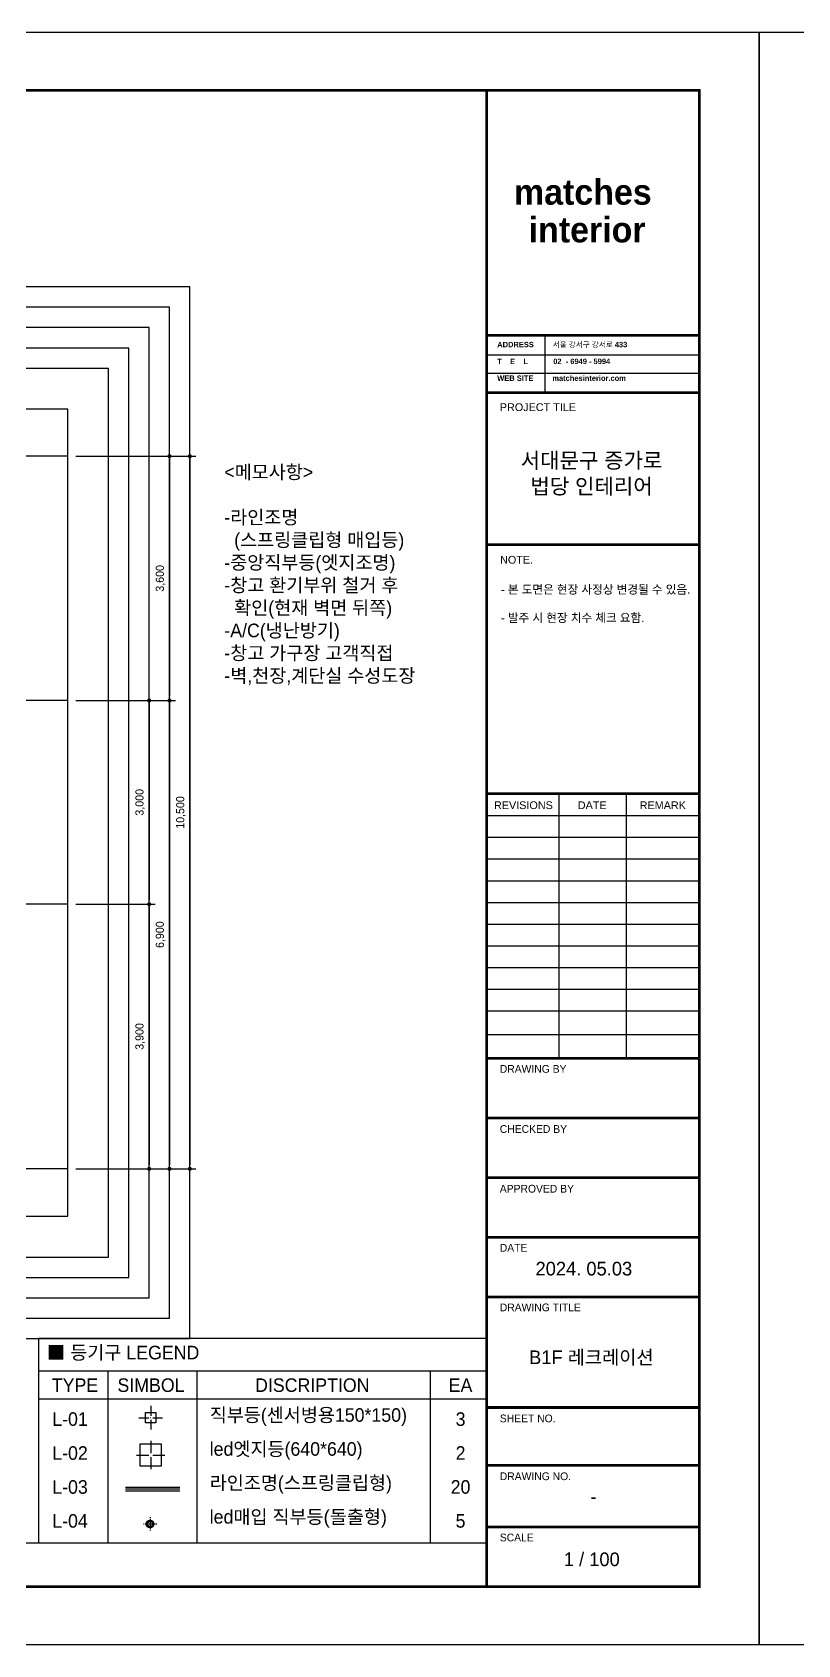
# Model space of a CAD drawing. Header units: millimetres. Extents: x -224448 to 1592092, y -164641 to 319001.
# Drawn here: x -30847 to -19569, y 216014 to 239774 of the extents above; entities that cross this region are included whole.
import ezdxf
from ezdxf.enums import TextEntityAlignment as Align

# ---------------------------------------------------------------- set-up
doc = ezdxf.new("R2010")
doc.units = ezdxf.units.MM
doc.linetypes.add('CENTER2', pattern=[1.125, 0.75, -0.125, 0.125, -0.125])
doc.layers.get('Defpoints').update_dxf_attribs({"color": 35})
for name, color, linetype in [('ARREA', 1, 'Continuous'), ('DIM', 3, 'Continuous'), ('I-CL-LIT', 7, 'Continuous'), ('I-LIGHT', 1, 'Continuous'), ('I-TEXT', 7, 'Continuous'), ('I_FORMAT', 7, 'Continuous'), ('I_HAT', 8, 'Continuous'), ('I_WALL', 3, 'Continuous'), ('Layer 1', 7, 'Continuous')]:
    doc.layers.add(name, color=color, linetype=linetype)
doc.styles.add('HY울릉도', font='')
doc.styles.add('IABU-글꼴스타일', font='')
doc.styles.add('NTOP', font='Dotum.ttf')
doc.styles.add('sim', font='')
doc.styles.get("Standard").update_dxf_attribs({"font": 'arial.ttf'})
doc.styles.get('HY울릉도').set_extended_font_data('HY울릉도L')
doc.styles.get('IABU-글꼴스타일').set_extended_font_data('HY울릉도L')
doc.styles.get('sim').set_extended_font_data('Pretendard Variable Light')
doc.dimstyles.new('IABC-100 (SUB)', dxfattribs={"dimscale": 60, "dimtxt": 2, "dimasz": 1, "dimexe": 1.5, "dimexo": 2, "dimgap": 1, "dimtad": 1, "dimdec": 0, "dimdsep": 46, "dimlunit": 6, "dimtxsty": 'IABU-글꼴스타일', "dimblk": '1234_Dot', "dimcen": 1, "dimclrd": 4, "dimclre": 4, "dimclrt": 7, "dimadec": 0, "dimazin": 0, "dimtfac": 1, "dimtdec": 0, "dimtix": 1, "dimtmove": 2, "dimatfit": 3, "dimldrblk": '1234_Dot', "dimfxl": 2, "dimtolj": 1, "dimtzin": 0, "dimarcsym": 0})

# ---------------------------------------------------------------- blocks, each defined once
blk = doc.blocks.new('FR1')
at = {"layer": 'Defpoints'}
blk.add_lwpolyline([(89059, 47504), (131059, 47504), (131059, 17804), (89059, 17804)], close=True, dxfattribs=at)
at = {"layer": 'I_FORMAT'}
for p, q in [((127113, 41920), (127113, 40862)), ((126043, 41560), (129958, 41560)), ((126044, 41224), (129963, 41224)), ((127379, 28591), (127379, 33460)), ((128619, 28607), (128619, 33477)), ((126044, 33077), (129959, 33077)), ((126044, 32677), (129959, 32677)), ((126044, 32277), (129959, 32277)), ((126044, 31877), (129959, 31877)), ((126044, 31477), (129959, 31477)), ((126044, 31077), (129959, 31077)), ((126044, 30677), (129959, 30677)), ((126044, 30277), (129959, 30277)), ((126044, 29877), (129959, 29877)), ((126044, 29477), (129959, 29477)), ((126044, 29042), (129959, 29042)), ((126044, 19673), (90159, 19673))]:
    blk.add_line(p, q, dxfattribs=at)
for points, const_width in [([(126044, 18873), (90159, 18873), (90159, 46435), (126044, 46435)], 50.2), ([(126044, 46435), (126044, 18864)], 50.2), ([(126044, 46435), (129959, 46435), (129959, 18873), (126044, 18873)], 50.2), ([(126044, 41920), (129959, 41920)], 50.2), ([(126044, 40863), (129952, 40863)], 50.2), ([(126044, 38066), (129959, 38066)], 50.2), ([(126044, 33477), (129959, 33477)], 50.2), ([(126044, 28607), (129959, 28607)], 50.2), ([(129959, 28607), (126459, 28607)], 20), ([(126044, 27507), (129959, 27507)], 50.2), ([(126044, 26407), (129959, 26407)], 50.2), ([(126044, 25307), (129959, 25307)], 50.2), ([(126044, 24207), (129959, 24207)], 50.2), ([(126044, 22173), (129959, 22173)], 50.2), ([(126459, 22173), (129959, 22173)], 30), ([(126044, 21107), (129959, 21107)], 50.2), ([(126459, 21107), (129959, 21107)], 30), ([(126044, 19973), (129959, 19973)], 50.2), ([(126459, 19973), (129959, 19973)], 30)]:
    blk.add_lwpolyline(points, dxfattribs=dict(at, const_width=const_width))
for s, height, p in [('PROJECT TILE', 142.54, (126285, 40527)), ('NOTE.', 142.5, (126291, 37716))]:
    blk.add_text(s, height=height, dxfattribs=at).set_placement(p)
for s, p in [('REVISIONS', (126720, 33267)), ('DATE', (127987, 33267)), ('REMARK', (129287, 33266))]:
    blk.add_text(s, height=142.5, dxfattribs=at).set_placement(p, align=Align.MIDDLE_CENTER)
at = {"layer": 'I_FORMAT', "style": 'sim'}
for s, height, p in [('DRAWING BY', 142.5, (126285, 28339)), ('CHECKED BY', 142.5, (126285, 27232)), ('APPROVED BY', 142.54, (126285, 26132)), ('DATE', 142.5, (126285, 25043)), ('2024. 05.03', 252, (126943, 24605)), ('DRAWING TITLE', 142.54, (126285, 23946)), ('SHEET NO.', 142.5, (126285, 21901)), ('DRAWING NO.', 142.54, (126285, 20836)), ('SCALE', 142.5, (126285, 19708))]:
    blk.add_text(s, height=height, dxfattribs=at).set_placement(p)
blk.add_text('-', height=252, dxfattribs=at).set_placement((128009, 20534), align=Align.MIDDLE_CENTER)
at = {"layer": 'I_FORMAT', "insert": (126238, 41801), "char_height": 142.538, "width": 4018.9, "attachment_point": 1, "line_spacing_factor": 0.93}
blk.add_mtext('{\\fPretendard Variable SemiBold|b0|i0|c129|p2;\\H0.7x;ADDRESS\\fArial|b0|i0|c129|p34;         \\fPretendard Variable SemiBold|b0|i0|c129|p2;서울 강서구 강서로 433\\P\\fArial|b0|i0|c129|p34;\\P\\fPretendard Variable SemiBold|b0|i0|c129|p2;T    E    L\\fArial|b0|i0|c129|p34;            \\fPretendard Variable SemiBold|b0|i0|c129|p2;02  - 6949 - 5994\\P\\fArial|b0|i0|c129|p34;\\P\\fPretendard Variable SemiBold|b0|i0|c129|p2;WEB SITE\\fArial|b0|i0|c129|p34;         \\fPretendard Variable SemiBold|b0|i0|c129|p2;matchesinterior.com}', dxfattribs=at)
at = {"layer": 'I_FORMAT', "insert": (127975, 39364), "char_height": 285.08, "width": 8812.01, "attachment_point": 5}
blk.add_mtext('{\\fPretendard Variable SemiBold|b0|i0|c129|p2;서대문구 증가로\\P법당 인테리어}', dxfattribs=at)
at = {"layer": 'I_FORMAT', "linetype": 'ByBlock', "insert": (126306, 37319), "char_height": 156.79, "width": 3464.85, "attachment_point": 1, "style": 'HY울릉도'}
blk.add_mtext('{\\fPretendard Variable Light|b0|i0|c129|p2;- 본 도면은 현장 사정상 변경될 수 있음.\\P\\P- 발주 시 현장 치수 체크 요함.}', dxfattribs=at)
at = {"layer": 'I_FORMAT', "insert": (127979, 19376), "char_height": 252, "width": 4626.3, "attachment_point": 5, "style": 'sim'}
blk.add_mtext('1 / 100', dxfattribs=at)
at = {"layer": 'Layer 1', "color": 250, "char_height": 467.28, "attachment_point": 7}
for s, insert in [('\\fPoppins|b1|i0|c0|p34;\\W1;matches', (126547, 44321)), ('\\fPoppins|b1|i0|c0|p34;\\W1;interior', (126817, 43626))]:
    blk.add_mtext(s, dxfattribs=dict(at, insert=insert))
blk = doc.blocks.new('1234_Dot')
at = {"color": 0, "linetype": 'ByBlock', "lineweight": -2}
blk.add_line((-0.5, 0), (-1, 0), dxfattribs=at)
at = {"color": 0, "linetype": 'ByBlock', "const_width": 0.5}
blk.add_lwpolyline([(-0.25, 0, 1), (0.25, 0, 1)], format="xyb", close=True, dxfattribs=at)
blk = doc.blocks.new('*D713')
at = {"layer": 'Defpoints', "color": 0, "ltscale": 50, "transparency": 16777216}
for p in [(-30325, 233527), (-30325, 223027), (-28525, 223027)]:
    blk.add_point(p, dxfattribs=at)
at = {"layer": 'DIM', "color": 4, "lineweight": -2, "ltscale": 50, "transparency": 16777216}
for p, q in [((-30205, 233527), (-28435, 233527)), ((-28525, 233467), (-28525, 223087)), ((-30205, 223027), (-28435, 223027))]:
    blk.add_line(p, q, dxfattribs=at)
at = {"layer": 'DIM', "color": 4, "lineweight": -2, "ltscale": 50, "transparency": 16777216, "xscale": 60, "yscale": 60, "zscale": 60}
for p, rotation in [((-28525, 233527), 90), ((-28525, 223027), 270)]:
    blk.add_blockref('1234_Dot', p, dxfattribs=dict(at, rotation=rotation))
at = {"layer": 'DIM', "color": 7, "ltscale": 50, "transparency": 16777216, "insert": (-28656, 228277), "char_height": 120, "attachment_point": 5, "rotation": 90, "style": 'IABU-글꼴스타일'}
blk.add_mtext('\\A1;10,500', dxfattribs=at)
blk = doc.blocks.new('*D714')
at = {"layer": 'Defpoints', "color": 0, "ltscale": 50, "transparency": 16777216}
for p in [(-30325, 233527), (-30325, 229927), (-28825, 229927)]:
    blk.add_point(p, dxfattribs=at)
at = {"layer": 'DIM', "color": 4, "lineweight": -2, "ltscale": 50, "transparency": 16777216}
for p, q in [((-30205, 233527), (-28735, 233527)), ((-28825, 233467), (-28825, 229987)), ((-30205, 229927), (-28735, 229927))]:
    blk.add_line(p, q, dxfattribs=at)
at = {"layer": 'DIM', "color": 4, "lineweight": -2, "ltscale": 50, "transparency": 16777216, "xscale": 60, "yscale": 60, "zscale": 60}
for p, rotation in [((-28825, 233527), 90), ((-28825, 229927), 270)]:
    blk.add_blockref('1234_Dot', p, dxfattribs=dict(at, rotation=rotation))
at = {"layer": 'DIM', "color": 7, "ltscale": 50, "transparency": 16777216, "insert": (-28956, 231727), "char_height": 120, "attachment_point": 5, "rotation": 90, "style": 'IABU-글꼴스타일'}
blk.add_mtext('\\A1;3,600', dxfattribs=at)
blk = doc.blocks.new('*D705')
at = {"layer": 'Defpoints', "color": 0, "ltscale": 50, "transparency": 16777216}
for p in [(-30325, 229927), (-30325, 223027), (-28825, 223027)]:
    blk.add_point(p, dxfattribs=at)
at = {"layer": 'DIM', "color": 4, "lineweight": -2, "ltscale": 50, "transparency": 16777216}
for p, q in [((-30205, 229927), (-28735, 229927)), ((-28825, 229867), (-28825, 223087)), ((-30205, 223027), (-28735, 223027))]:
    blk.add_line(p, q, dxfattribs=at)
at = {"layer": 'DIM', "color": 4, "lineweight": -2, "ltscale": 50, "transparency": 16777216, "xscale": 60, "yscale": 60, "zscale": 60}
for p, rotation in [((-28825, 229927), 90), ((-28825, 223027), 270)]:
    blk.add_blockref('1234_Dot', p, dxfattribs=dict(at, rotation=rotation))
at = {"layer": 'DIM', "color": 7, "ltscale": 50, "transparency": 16777216, "insert": (-28956, 226477), "char_height": 120, "attachment_point": 5, "rotation": 90, "style": 'IABU-글꼴스타일'}
blk.add_mtext('\\A1;6,900', dxfattribs=at)
blk = doc.blocks.new('*D715')
at = {"layer": 'Defpoints', "color": 0, "ltscale": 50, "transparency": 16777216}
for p in [(-30325, 229927), (-30325, 226927), (-29125, 226927)]:
    blk.add_point(p, dxfattribs=at)
at = {"layer": 'DIM', "color": 4, "lineweight": -2, "ltscale": 50, "transparency": 16777216}
for p, q in [((-30205, 229927), (-29035, 229927)), ((-29125, 229867), (-29125, 226987)), ((-30205, 226927), (-29035, 226927))]:
    blk.add_line(p, q, dxfattribs=at)
at = {"layer": 'DIM', "color": 4, "lineweight": -2, "ltscale": 50, "transparency": 16777216, "xscale": 60, "yscale": 60, "zscale": 60}
for p, rotation in [((-29125, 229927), 90), ((-29125, 226927), 270)]:
    blk.add_blockref('1234_Dot', p, dxfattribs=dict(at, rotation=rotation))
at = {"layer": 'DIM', "color": 7, "ltscale": 50, "transparency": 16777216, "insert": (-29256, 228427), "char_height": 120, "attachment_point": 5, "rotation": 90, "style": 'IABU-글꼴스타일'}
blk.add_mtext('\\A1;3,000', dxfattribs=at)
blk = doc.blocks.new('*D706')
at = {"layer": 'Defpoints', "color": 0, "ltscale": 50, "transparency": 16777216}
for p in [(-30325, 226927), (-30325, 223027), (-29125, 223027)]:
    blk.add_point(p, dxfattribs=at)
at = {"layer": 'DIM', "color": 4, "lineweight": -2, "ltscale": 50, "transparency": 16777216}
for p, q in [((-30205, 226927), (-29035, 226927)), ((-29125, 226867), (-29125, 223087)), ((-30205, 223027), (-29035, 223027))]:
    blk.add_line(p, q, dxfattribs=at)
at = {"layer": 'DIM', "color": 4, "lineweight": -2, "ltscale": 50, "transparency": 16777216, "xscale": 60, "yscale": 60, "zscale": 60}
for p, rotation in [((-29125, 226927), 90), ((-29125, 223027), 270)]:
    blk.add_blockref('1234_Dot', p, dxfattribs=dict(at, rotation=rotation))
at = {"layer": 'DIM', "color": 7, "ltscale": 50, "transparency": 16777216, "insert": (-29256, 224977), "char_height": 120, "attachment_point": 5, "rotation": 90, "style": 'IABU-글꼴스타일'}
blk.add_mtext('\\A1;3,900', dxfattribs=at)
blk = doc.blocks.new('j51')
at = {"layer": 'I-LIGHT'}
for p, q in [((93551, 140906), (93551, 140546)), ((93131, 140486), (93491, 140486)), ((93551, 140486), (93550, 140486)), ((93551, 140487), (93551, 140485)), ((93551, 140486), (93552, 140486)), ((93551, 140426), (93551, 140066)), ((93611, 140486), (93971, 140486))]:
    blk.add_line(p, q, dxfattribs=at)
at = {"layer": 'I-LIGHT', "linetype": 'Continuous'}
blk.add_lwpolyline([(93871, 140806), (93231, 140806), (93231, 140166), (93871, 140166)], close=True, dxfattribs=at)
blk = doc.blocks.new('l2')
blk.add_circle((354296, 53893), 37.5)
at = {"layer": 'I-CL-LIT', "color": 1}
for p, q in [((354239, 53893), (354230, 53893)), ((354344, 53893), (354248, 53893)), ((354296, 53959), (354296, 53950)), ((354296, 53942), (354296, 53845)), ((354362, 53893), (354353, 53893)), ((354296, 53836), (354296, 53828))]:
    blk.add_line(p, q, dxfattribs=at)
blk.add_circle((354296, 53893), 26.3, dxfattribs=at)
blk = doc.blocks.new('j855')
at = {"layer": 'I-LIGHT'}
for p, q in [((96735, 140572), (96735, 140427)), ((96560, 140397), (96705, 140397)), ((96735, 140398), (96735, 140396)), ((96735, 140367), (96735, 140222)), ((96765, 140397), (96910, 140397))]:
    blk.add_line(p, q, dxfattribs=at)
at = {"layer": 'I-LIGHT', "ltscale": 50}
blk.add_lwpolyline([(96660, 140472), (96810, 140472), (96810, 140322), (96660, 140322)], close=True, dxfattribs=at)
at = {"layer": 'I-LIGHT'}
blk.add_lwpolyline([(96736, 140397), (96735, 140397), (96734, 140397)], dxfattribs=at)

msp = doc.modelspace()

# ---------------------------------------------------------------- linework, layer by layer
for p, q in [((-29732.025, 220048.921), (-29732.025, 217508.921)), ((-28422.025, 220048.921), (-28422.025, 217508.921)), ((-24982.025, 220048.921), (-24982.025, 217508.921)), ((-30752.025, 219638.921), (-24152.025, 219638.921))]:
    msp.add_line(p, q)
at = {"layer": 'ARREA', "color": 1, "linetype": 'CENTER2', "ltscale": 2000}
for p, q in [((-30324.535, 233527.026), (-46525.677, 233527.026)), ((-30324.535, 229927.026), (-33774.535, 229927.026)), ((-30324.535, 226927.026), (-33774.535, 226927.026)), ((-30324.535, 223027.026), (-46525.677, 223027.026))]:
    msp.add_line(p, q, dxfattribs=at)
at = {"layer": 'Defpoints'}
for points in [[(-28524.535, 236021.093), (-48325.677, 236021.093), (-48325.677, 220527.026), (-28524.535, 220527.026)], [(-28824.535, 235721.093), (-48025.677, 235721.093), (-48025.677, 220827.026), (-28824.535, 220827.026)], [(-29124.535, 235421.093), (-47725.677, 235421.093), (-47725.677, 221127.026), (-29124.535, 221127.026)], [(-29424.535, 235121.093), (-47425.677, 235121.093), (-47425.677, 221427.026), (-29424.535, 221427.026)], [(-29724.535, 234821.093), (-47125.677, 234821.093), (-47125.677, 221727.026), (-29724.535, 221727.026)], [(-30324.535, 234221.093), (-46525.677, 234221.093), (-46525.677, 222327.026), (-30324.535, 222327.026)]]:
    msp.add_lwpolyline(points, close=True, dxfattribs=at)
at = {"layer": 'I-LIGHT', "color": 6, "ltscale": 50}
for p, q in [((-29472.025, 218333.921), (-28672.025, 218333.921)), ((-29472.025, 218283.921), (-28672.025, 218283.921))]:
    msp.add_line(p, q, dxfattribs=at)
at = {"layer": 'I-TEXT', "color": 0}
msp.add_line((-30752.025, 220048.921), (-24152.025, 220048.921), dxfattribs=at)
msp.add_lwpolyline([(-30752.025, 220528.921), (-24152.025, 220528.921), (-24152.025, 217508.921), (-30752.025, 217508.921)], close=True, dxfattribs=at)
at = {"layer": 'I_HAT'}
msp.add_line((-29472.025, 218308.921), (-28672.025, 218308.921), dxfattribs=at)

# ---------------------------------------------------------------- block references
msp.add_blockref('j855', (-125836.364, 78961.509))
at = {"xscale": 0.5, "yscale": 0.5, "zscale": 0.5}
msp.add_blockref('j51', (-75876.557, 148565.708), dxfattribs=at)
at = {"layer": 'I_HAT', "xscale": 0.8, "yscale": 0.8, "zscale": 0.8}
for p in [(-124986.864, 201770.772), (-91386.864, 201770.772)]:
    msp.add_blockref('FR1', p, dxfattribs=at)
at = {"layer": 'I_WALL', "xscale": 1.5, "yscale": 1.5, "zscale": 1.5}
msp.add_blockref('l2', (-560554.223, 136953.229), dxfattribs=at)

# ---------------------------------------------------------------- texts
at = {"char_height": 200, "attachment_point": 1}
for s, insert, width in [('\\pxsm1.5;{\\fGulim|b0|i0|c129|p50;L-01\\PL-02\\PL-03\\PL-04}', (-30552.025, 219438.921), 2991.51982), ('\\pxsm1.5;{\\fGulim|b0|i0|c129|p50;직부등(센서병용1\\fGulim|b0|i0|c0|p50;50*150)}\\P{\\fGulim|b0|i0|c0|p50;led\\fGulim|b0|i0|c129|p50;엣지등\\fGulim|b0|i0|c0|p50;(640*640)\\P\\fGulim|b0|i0|c129|p50;라인조명(스프링클립형)\\P\\fGulim|b0|i0|c0|p50;led\\fGulim|b0|i0|c129|p50;매입 직부등}({\\fGulim|b0|i0|c129|p50;돌출형)}', (-28232.025, 219498.921), 3168.25342), ('\\pxsm1.5,qc;{\\fGulim|b0|i0|c129|p50;3\\P2\\P20\\P5}', (-24852.025, 219438.921), 630.35639)]:
    msp.add_mtext(s, dxfattribs=dict(at, insert=insert, width=width))
at = {"layer": 'I-TEXT', "color": 0, "char_height": 200, "attachment_point": 1, "style": 'NTOP'}
for s, insert, width in [('\\pxsm1;<메모사항>\\P\\P\\ps*;-라인조명\\P  (스프링클립형 매입등)\\P-중앙직부등(엣지조명)\\P-창고 환기부위 철거 후   \\P  확인(현재 벽면 뒤쪽)\\P-A/C(냉난방기)\\P-창고 가구장 고객직접\\P-벽,천장,계단실 수성도장', (-28017.159, 233393.646), 3178.397), ('\\pxsm1,ql;■ 등기구 LEGEND', (-30632.025, 220418.921), 3178.397), ('\\pxqc;{\\fGulim|b0|i0|c129|p50;TYPE}', (-30632.025, 219938.921), 830), ('\\pxqc;{\\fGulim|b0|i0|c129|p50;SIMBOL}', (-29512.025, 219938.921), 830), ('\\pxqc;{\\fGulim|b0|i0|c129|p50;DISCRIPTION}', (-28162.025, 219938.921), 2882.38209), ('\\pxqc;{\\fGulim|b0|i0|c129|p50;EA}', (-24852.025, 219938.921), 630)]:
    msp.add_mtext(s, dxfattribs=dict(at, insert=insert, width=width))
at = {"layer": 'I_FORMAT', "insert": (-22610.161, 220238.59), "char_height": 201.6, "width": 3701.04345, "attachment_point": 5, "style": 'sim'}
msp.add_mtext('B1F 레크레이션', dxfattribs=at)

# ---------------------------------------------------------------- dimensions: what is measured, and where the dimension line sits
at = {"layer": 'DIM', "ltscale": 50}
for base, p1, p2, picture, middle in [((-28524.535, 223027.026), (-30324.535, 233527.026), (-30324.535, 223027.026), '*D713', (-28655.963, 228277.026)), ((-28824.535, 229927.026), (-30324.535, 233527.026), (-30324.535, 229927.026), '*D714', (-28955.963, 231727.026)), ((-28824.535, 223027.026), (-30324.535, 229927.026), (-30324.535, 223027.026), '*D705', (-28955.963, 226477.026)), ((-29124.535, 226927.026), (-30324.535, 229927.026), (-30324.535, 226927.026), '*D715', (-29255.963, 228427.026)), ((-29124.535, 223027.026), (-30324.535, 226927.026), (-30324.535, 223027.026), '*D706', (-29255.963, 224977.026))]:
    dim = msp.add_linear_dim(base=base, p1=p1, p2=p2, angle=90, dimstyle='IABC-100 (SUB)', dxfattribs=at)
    dim.commit()
    dim.dimension.update_dxf_attribs({"geometry": picture, "text_midpoint": middle})

doc.saveas('drawing.dxf')
